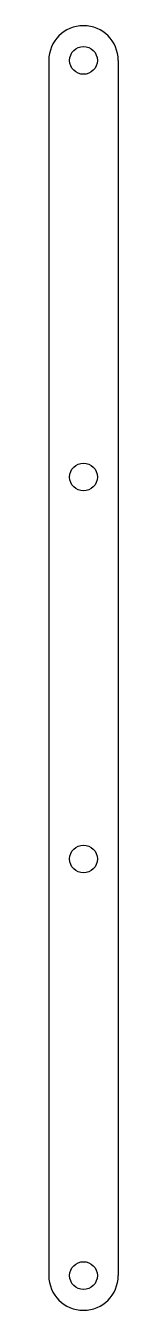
# Model space of a CAD drawing. Extents: x -5 to 5, y -93 to 93.
import ezdxf

# ---------------------------------------------------------------- set-up
doc = ezdxf.new("R2010")
doc.units = 0
doc.layers.add('VISIBLE', color=7, linetype='CONTINUOUS')

msp = doc.modelspace()

# ---------------------------------------------------------------- linework, layer by layer
at = {"layer": 'VISIBLE'}
for p, q in [((-5, 87.5), (-5, -87.5)), ((5, 87.5), (5, -87.5))]:
    msp.add_line(p, q, dxfattribs=at)
for centre in [(0, 87.5), (0, 27.5), (0, -27.5), (0, -87.5)]:
    msp.add_circle(centre, 2, dxfattribs=at)
for centre, start, end in [((0, 87.5), 0, 180), ((0, -87.5), 180, 0)]:
    msp.add_arc(centre, 5, start, end, dxfattribs=at)

doc.saveas('drawing.dxf')
